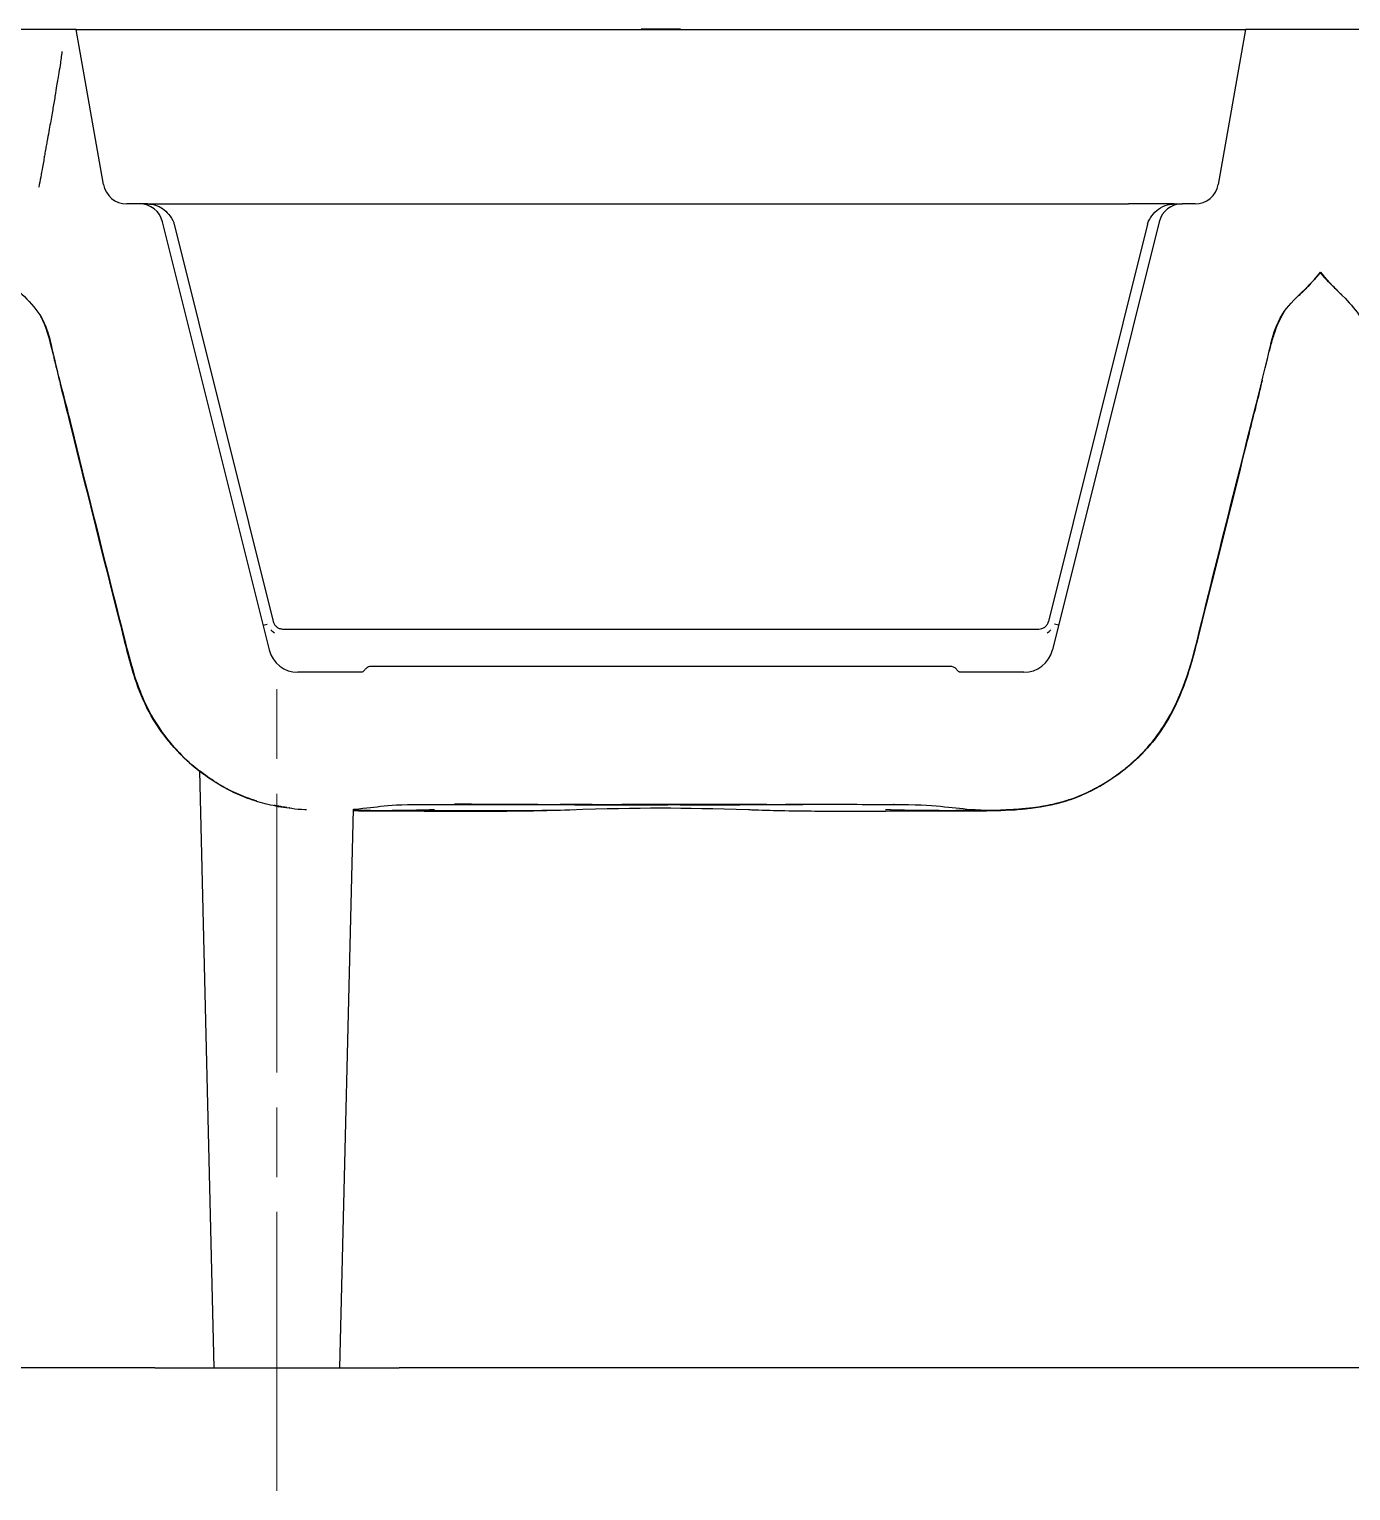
# Model space of a CAD drawing. Header units: millimetres. Extents: x 0 to 1486, y 0 to 1051.
# Drawn here: x 985.85 to 1019.41, y 502.2 to 539.33 of the extents above; entities that cross this region are included whole.
import ezdxf

# ---------------------------------------------------------------- set-up
doc = ezdxf.new("R2010")
doc.units = ezdxf.units.MM
doc.header["$LTSCALE"] = 1.25
doc.linetypes.add('CHAIN', pattern=[0.3543, 0.2362, -0.0295, 0.0591, -0.0295])
for name, color, linetype, lineweight, true_color in [('Mittellinie(DIN)', 7, 'CHAIN', 15, 0x262659), ('Schraffur', 7, 'Continuous', 9, 0x1e1e47), ('Sichtbare Kanten(DIN)', 7, 'Continuous', 25, 0x262659)]:
    doc.layers.add(name, color=color, linetype=linetype, lineweight=lineweight, true_color=true_color)

msp = doc.modelspace()

# ---------------------------------------------------------------- hatches: boundary and pattern name
at = {"layer": 'Schraffur'}
h = msp.add_hatch(dxfattribs=at)
h.set_pattern_fill('ANSI31', color=256, scale=31.75, style=0)
h.set_pattern_definition([(45, (0, 0), (-2.80633, 2.80633), [])])
h.paths.add_polyline_path([(1001.788, 539.324), (1001.988, 539.324), (1001.988, 539.329), (1001.788, 539.329)])

# ---------------------------------------------------------------- linework, layer by layer
at = {"layer": 'Mittellinie(DIN)', "ltscale": 23.990969}
msp.add_line((992.138, 502.199), (992.138, 523.124), dxfattribs=at)
at = {"layer": 'Sichtbare Kanten(DIN)'}
for p, q in [((987.038, 539.324), (983.238, 539.324)), ((987.038, 539.324), (987.826, 539.324)), ((987.732, 535.39), (987.038, 539.324)), ((987.826, 539.324), (1001.738, 539.324)), ((1002.388, 539.334), (1001.388, 539.334)), ((1001.388, 539.324), (1001.388, 539.334)), ((1001.738, 539.329), (1001.788, 539.329)), ((1001.738, 539.324), (1001.738, 539.329)), ((1001.788, 539.324), (1001.738, 539.324)), ((1001.988, 539.329), (1001.788, 539.329)), ((1001.788, 539.329), (1001.788, 539.324)), ((1001.788, 539.324), (1001.988, 539.324)), ((1001.988, 539.329), (1002.038, 539.329)), ((1001.988, 539.324), (1001.988, 539.329)), ((1002.038, 539.324), (1001.988, 539.324)), ((1002.038, 539.324), (1002.038, 539.329)), ((1002.038, 539.324), (1015.95, 539.324)), ((1002.388, 539.324), (1002.388, 539.334)), ((1015.95, 539.324), (1016.738, 539.324)), ((1016.738, 539.324), (1016.045, 535.39)), ((1020.538, 539.324), (1016.738, 539.324)), ((988.651, 534.894), (988.323, 534.894)), ((988.848, 534.894), (988.651, 534.894)), ((988.848, 534.894), (990.009, 534.894)), ((988.848, 534.894), (988.848, 534.894)), ((990.009, 534.894), (1013.767, 534.894)), ((1014.929, 534.894), (1013.767, 534.894)), ((1014.929, 534.894), (1014.928, 534.894)), ((1014.929, 534.894), (1015.126, 534.894)), ((1015.454, 534.894), (1015.126, 534.894)), ((991.945, 523.562), (989.233, 534.439)), ((989.528, 534.379), (992.045, 524.283)), ((1014.249, 534.379), (1011.732, 524.283)), ((1014.544, 534.439), (1011.832, 523.562)), ((991.787, 524.194), (991.887, 524.219)), ((992.287, 524.094), (1011.489, 524.094)), ((1011.989, 524.194), (1011.889, 524.219)), ((994.268, 522.994), (992.672, 522.994)), ((1009.241, 523.144), (994.536, 523.144)), ((1011.104, 522.994), (1009.509, 522.994)), ((990.168, 520.486), (990.538, 505.324)), ((993.738, 505.324), (994.085, 519.517)), ((989.039, 505.324), (914.238, 505.324)), ((989.039, 505.324), (990.538, 505.324)), ((990.538, 505.324), (993.738, 505.324)), ((993.738, 505.324), (995.238, 505.324)), ((1069.538, 505.324), (995.238, 505.324))]:
    msp.add_line(p, q, dxfattribs=at)
for centre, radius, start, end in [((988.323, 535.494), 0.6, 190, 270), ((1015.454, 535.494), 0.6, 270, 350), ((988.651, 534.294), 0.6, 14, 90), ((1015.126, 534.294), 0.6, 90, 166), ((992.672, 523.744), 0.75, 194, 270), ((1011.104, 523.744), 0.75, 270, 346)]:
    msp.add_arc(centre, radius, start, end, dxfattribs=at)
for centre, major_axis, start_param, end_param in [((992.077, 524.226), (-0.103, 0.228), 1.992369, 2.529584), ((1011.699, 524.226), (0.103, 0.228), 3.753602, 4.290815)]:
    msp.add_ellipse(centre, major_axis=major_axis, ratio=0.641959, start_param=start_param, end_param=end_param, dxfattribs=at)
for points, knots in [([(986.676, 538.771), (986.676, 538.771), (986.676, 538.771), (986.676, 538.771), (986.676, 538.771), (986.664, 538.657), (986.648, 538.537), (986.617, 538.335), (986.602, 538.25), (986.581, 538.125), (986.574, 538.082), (986.561, 538.008), (986.556, 537.976), (986.54, 537.879), (986.527, 537.798), (986.504, 537.657), (986.495, 537.6), (986.467, 537.43), (986.448, 537.315), (986.404, 537.067), (986.38, 536.931), (986.34, 536.713), (986.324, 536.629), (986.3, 536.498), (986.292, 536.449), (986.275, 536.353), (986.267, 536.312), (986.256, 536.244), (986.251, 536.218), (986.242, 536.167), (986.238, 536.142), (986.231, 536.1), (986.228, 536.081), (986.221, 536.042), (986.218, 536.02), (986.204, 535.943), (986.195, 535.886), (986.155, 535.659), (986.124, 535.491), (986.088, 535.324)], [0, 0, 0, 0, 0.0000227, 0.0000227, 0.0000575, 0.0000575, 0.0356437, 0.0356437, 0.0613827, 0.0613827, 0.0752613, 0.0752613, 0.0866227, 0.0866227, 0.1144108, 0.1144108, 0.1318721, 0.1318721, 0.1664986, 0.1664986, 0.207552, 0.207552, 0.2337768, 0.2337768, 0.2501175, 0.2501175, 0.2682321, 0.2682321, 0.2787155, 0.2787155, 0.286839, 0.286839, 0.2924829, 0.2924829, 0.2989379, 0.2989379, 0.3161468, 0.3161468, 0.3683621, 0.3683621, 0.3683621, 0.3683621]), ([(988.848, 534.894), (988.917, 534.894), (988.986, 534.884), (989.116, 534.843), (989.177, 534.813), (989.289, 534.735), (989.34, 534.687), (989.439, 534.57), (989.487, 534.498), (989.52, 534.406), (989.524, 534.393), (989.528, 534.379)], [0, 0, 0, 0, 0.0206505, 0.0206505, 0.04066916, 0.04066916, 0.06156667, 0.06156667, 0.08663742, 0.08663742, 0.09083953, 0.09083953, 0.09083953, 0.09083953]), ([(1014.249, 534.379), (1014.257, 534.414), (1014.271, 534.447), (1014.308, 534.52), (1014.333, 534.558), (1014.407, 534.658), (1014.464, 534.715), (1014.595, 534.812), (1014.673, 534.851), (1014.811, 534.887), (1014.87, 534.894), (1014.928, 534.894)], [0.00000111, 0.00000111, 0.00000111, 0.00000111, 0.01070815, 0.01070815, 0.02441214, 0.02441214, 0.04800203, 0.04800203, 0.07335574, 0.07335574, 0.09085667, 0.09085667, 0.09085667, 0.09085667]), ([(985.141, 533.164), (985.331, 532.928), (985.507, 532.757), (985.827, 532.436), (985.989, 532.268), (986.354, 531.707), (986.382, 531.357), (986.67, 530.184), (986.803, 529.711), (987.281, 527.738), (987.66, 526.246), (988.338, 523.553), (988.448, 523.05), (988.812, 522.131), (989.092, 521.537), (989.824, 520.774), (989.994, 520.622), (990.168, 520.486)], [-2.623073, -2.623073, -2.623073, -2.623073, -2.492588, -2.492588, -2.353714, -2.353714, -2.083054, -2.083054, -1.897776, -1.897776, -1.31676, -1.31676, -0.849606, -0.849606, -0.514744, -0.514744, -0.418368, -0.418368, -0.418368, -0.418368]), ([(1006.297, 519.64), (1007.127, 519.64), (1007.706, 519.64), (1009.021, 519.625), (1009.275, 519.542), (1010.638, 519.457), (1011.318, 519.528), (1012.152, 519.705), (1012.729, 519.869), (1014.028, 520.77), (1014.409, 521.24), (1015.136, 522.382), (1015.353, 523.171), (1015.813, 525.051), (1016.119, 526.27), (1016.732, 528.724), (1017.056, 529.954), (1017.403, 531.437), (1017.466, 531.68), (1017.816, 532.415), (1018.194, 532.6), (1018.641, 533.164)], [-2.160047, -2.160047, -2.160047, -2.160047, -2.118712, -2.118712, -1.96906, -1.96906, -1.775207, -1.775207, -1.631515, -1.631515, -1.497541, -1.497541, -1.247262, -1.247262, -0.782937, -0.782937, -0.313222, -0.313222, -0.220494, -0.220494, -0.002297, -0.002297, -0.002297, -0.002297]), ([(1018.587, 533.088), (1018.57, 533.068), (1018.535, 533.028), (1018.484, 532.971), (1018.469, 532.956), (1018.369, 532.851), (1018.35, 532.832), (1018.321, 532.803), (1018.318, 532.8), (1018.31, 532.791)], [0, 0, 0, 0, 0.095162, 0.095162, 0.273817, 0.273817, 0.809889, 0.809889, 1.094998, 1.094998, 1.094998, 1.094998]), ([(1019.181, 532.582), (1019.092, 532.669), (1018.998, 532.758), (1018.823, 532.936), (1018.73, 533.042), (1018.638, 533.161)], [4.4011257, 4.4011257, 4.4011257, 4.4011257, 4.4898108, 4.4898108, 4.5789785, 4.5789785, 4.5789785, 4.5789785]), ([(1018.64, 533.152), (1018.64, 533.152), (1018.64, 533.152), (1018.641, 533.158), (1018.641, 533.163), (1018.641, 533.164)], [12.2755907, 12.2755907, 12.2755907, 12.2755907, 12.3506047, 12.3506047, 12.9651302, 12.9651302, 12.9651302, 12.9651302]), ([(1018.641, 533.164), (1018.869, 532.882), (1019.074, 532.694), (1019.411, 532.346), (1019.549, 532.19), (1019.853, 531.672), (1019.879, 531.335), (1020.312, 529.645), (1020.525, 528.782), (1020.906, 527.284), (1021.061, 526.647), (1021.435, 525.146), (1021.638, 524.279), (1022.034, 522.801), (1022.22, 522.279), (1022.822, 521.278), (1023.237, 520.807), (1024.1, 520.161), (1024.583, 519.874), (1026.503, 519.325), (1027.76, 519.552), (1028.947, 519.637), (1029.166, 519.638), (1031.104, 519.637)], [-52.135975, -52.135975, -52.135975, -52.135975, -48.625858, -48.625858, -45.925682, -45.925682, -40.729134, -40.729134, -35.315615, -35.315615, -31.326042, -31.326042, -25.905994, -25.905994, -22.014142, -22.014142, -18.061423, -18.061423, -15.314868, -15.314868, -9.347901, -9.347901, -7.379525, -7.379525, -7.379525, -7.379525]), ([(1019.106, 532.657), (1019.069, 532.694), (1018.962, 532.801), (1018.889, 532.875), (1018.856, 532.906), (1018.781, 532.988)], [0, 0, 0, 0, 0.830661, 0.830661, 1.095169, 1.095169, 1.095169, 1.095169]), ([(1018.368, 532.844), (1018.365, 532.841), (1018.363, 532.838), (1018.34, 532.814), (1018.316, 532.79), (1018.26, 532.732), (1018.225, 532.698), (1018.159, 532.633), (1018.127, 532.602), (1018.092, 532.569), (1018.089, 532.566), (1018.085, 532.562)], [0.06956601, 0.06956601, 0.06956601, 0.06956601, 0.07154099, 0.07154099, 0.08517706, 0.08517706, 0.10058686, 0.10058686, 0.1135598, 0.1135598, 0.11507135, 0.11507135, 0.11507135, 0.11507135]), ([(986.465, 531.042), (986.461, 531.058), (986.458, 531.073), (986.369, 531.44), (986.291, 531.76), (986.138, 532.038)], [0.97143766, 0.97143766, 0.97143766, 0.97143766, 0.97465765, 0.97465765, 1.04793832, 1.04793832, 1.04793832, 1.04793832]), ([(986.175, 531.973), (986.175, 531.973), (986.16, 532.001), (986.152, 532.015), (986.149, 532.02), (986.149, 532.02)], [0.5841657, 0.5841657, 0.5841657, 0.5841657, 0.9671871, 0.9671871, 1.0655927, 1.0655927, 1.0655927, 1.0655927]), ([(986.243, 531.826), (986.243, 531.826), (986.243, 531.827), (986.237, 531.84), (986.223, 531.874), (986.192, 531.94), (986.184, 531.955), (986.176, 531.972), (986.174, 531.976), (986.172, 531.979)], [0.2897844, 0.2897844, 0.2897844, 0.2897844, 0.2976946, 0.2976946, 0.3418645, 0.3418645, 0.4055819, 0.4055819, 0.4342417, 0.4342417, 0.4342417, 0.4342417]), ([(1017.712, 532.143), (1017.624, 532.005), (1017.539, 531.83), (1017.424, 531.482), (1017.393, 531.374), (1017.362, 531.26)], [0.20660646, 0.20660646, 0.20660646, 0.20660646, 0.26852565, 0.26852565, 0.29282871, 0.29282871, 0.29282871, 0.29282871]), ([(1017.62, 531.997), (1017.62, 531.997), (1017.606, 531.97), (1017.592, 531.942), (1017.589, 531.937), (1017.589, 531.937)], [0.0348995, 0.0348995, 0.0348995, 0.0348995, 0.5477265, 0.5477265, 0.6016797, 0.6016797, 0.6016797, 0.6016797]), ([(1017.391, 531.365), (1017.391, 531.365), (1017.387, 531.351), (1017.373, 531.301), (1017.369, 531.284), (1017.359, 531.245), (1017.349, 531.206), (1017.342, 531.178)], [7.9683809, 7.9683809, 7.9683809, 7.9683809, 8.0032187, 8.0032187, 8.0695113, 8.0695113, 8.1563174, 8.1563174, 8.1563174, 8.1563174]), ([(986.673, 530.199), (986.665, 530.232), (986.657, 530.264), (986.62, 530.407), (986.595, 530.506), (986.564, 530.631), (986.558, 530.654), (986.548, 530.697), (986.543, 530.716), (986.535, 530.746), (986.533, 530.755), (986.528, 530.775), (986.526, 530.785), (986.52, 530.809), (986.517, 530.824), (986.511, 530.848), (986.508, 530.859), (986.503, 530.881), (986.5, 530.893), (986.494, 530.92), (986.49, 530.935), (986.482, 530.97), (986.477, 530.989), (986.473, 531.007)], [1.056896, 1.056896, 1.056896, 1.056896, 1.0689033, 1.0689033, 1.1129948, 1.1129948, 1.1228116, 1.1228116, 1.1301928, 1.1301928, 1.1333668, 1.1333668, 1.1365499, 1.1365499, 1.1409276, 1.1409276, 1.1444635, 1.1444635, 1.14888, 1.14888, 1.1558177, 1.1558177, 1.1667224, 1.1667224, 1.1667224, 1.1667224]), ([(988.616, 522.602), (988.611, 522.618), (988.605, 522.633), (988.429, 523.118), (988.337, 523.543), (987.587, 526.486), (987.227, 527.961), (986.786, 529.728), (986.713, 530.023), (986.641, 530.319)], [0.2352894, 0.2352894, 0.2352894, 0.2352894, 0.2451255, 0.2451255, 0.5524462, 0.5524462, 0.8596922, 0.8596922, 0.9212004, 0.9212004, 0.9212004, 0.9212004]), ([(1017.159, 530.418), (1017.131, 530.3), (1017.103, 530.178), (1016.968, 529.622), (1016.929, 529.501), (1016.396, 527.327), (1016.08, 526.068), (1015.412, 523.427), (1015.212, 522.406), (1014.231, 520.997), (1013.841, 520.643), (1013.471, 520.378)], [0.345791, 0.345791, 0.345791, 0.345791, 0.3661452, 0.3661452, 0.4376007, 0.4376007, 0.5362167, 0.5362167, 0.6445211, 0.6445211, 0.7009421, 0.7009421, 0.7009421, 0.7009421]), ([(1017.143, 530.361), (1017.143, 530.361), (1017.141, 530.353), (1017.13, 530.309), (1017.117, 530.256), (1017.094, 530.166)], [1.48754044, 1.48754044, 1.48754044, 1.48754044, 1.51626043, 1.51626043, 1.57046084, 1.57046084, 1.57046084, 1.57046084]), ([(990.097, 520.542), (990.076, 520.559), (990.055, 520.576), (989.963, 520.653), (989.892, 520.716), (989.621, 520.97), (989.434, 521.179), (988.968, 521.804), (988.737, 522.268), (988.434, 523.133), (988.329, 523.544), (988, 524.895), (987.762, 525.826), (987.362, 527.443), (987.193, 528.113), (986.986, 528.945), (986.949, 529.097), (986.884, 529.359), (986.856, 529.471), (986.808, 529.666), (986.787, 529.75), (986.748, 529.903), (986.731, 529.973), (986.701, 530.091), (986.688, 530.141), (986.676, 530.189)], [0.009295, 0.009295, 0.009295, 0.009295, 0.017433, 0.017433, 0.045633, 0.045633, 0.129034, 0.129034, 0.279771, 0.279771, 0.40693, 0.40693, 0.697712, 0.697712, 0.908287, 0.908287, 0.955091, 0.955091, 0.989549, 0.989549, 1.015468, 1.015468, 1.037878, 1.037878, 1.055662, 1.055662, 1.055662, 1.055662]), ([(989.993, 520.629), (989.979, 520.641), (989.963, 520.655), (989.915, 520.697), (989.891, 520.719), (989.826, 520.779), (989.807, 520.798), (989.771, 520.832), (989.758, 520.845), (989.729, 520.874), (989.713, 520.89), (989.679, 520.925), (989.66, 520.944), (989.623, 520.983), (989.603, 521.004), (989.546, 521.066), (989.51, 521.107), (989.41, 521.225), (989.351, 521.299), (989.209, 521.486), (989.132, 521.598), (989.025, 521.769), (988.997, 521.816), (988.916, 521.958), (988.861, 522.062), (988.765, 522.264), (988.72, 522.366), (988.553, 522.777), (988.455, 523.094), (988.334, 523.544), (988.3, 523.68), (988.234, 523.947), (988.202, 524.08), (988.143, 524.325), (988.111, 524.45), (988.037, 524.747), (987.994, 524.918), (987.852, 525.481), (987.753, 525.872), (987.614, 526.434), (987.572, 526.605), (987.494, 526.92), (987.458, 527.068), (987.398, 527.31), (987.374, 527.406), (987.317, 527.634), (987.284, 527.763), (987.229, 527.979), (987.206, 528.069), (987.166, 528.228), (987.149, 528.297), (987.117, 528.422), (987.103, 528.478), (987.077, 528.583), (987.064, 528.633), (987.031, 528.768), (987.011, 528.85), (986.954, 529.087), (986.917, 529.242), (986.867, 529.444), (986.862, 529.466), (986.853, 529.501), (986.85, 529.515), (986.843, 529.542), (986.84, 529.555), (986.83, 529.594), (986.824, 529.618), (986.808, 529.682), (986.799, 529.718), (986.774, 529.815), (986.761, 529.864), (986.738, 529.952), (986.728, 529.988), (986.715, 530.04), (986.71, 530.056), (986.709, 530.061)], [0, 0, 0, 0, 0.069421, 0.069421, 0.120622, 0.120622, 0.137677, 0.137677, 0.145996, 0.145996, 0.154342, 0.154342, 0.162711, 0.162711, 0.17109, 0.17109, 0.187966, 0.187966, 0.221371, 0.221371, 0.272829, 0.272829, 0.290756, 0.290756, 0.324727, 0.324727, 0.357901, 0.357901, 0.457934, 0.457934, 0.500204, 0.500204, 0.540446, 0.540446, 0.579389, 0.579389, 0.632251, 0.632251, 0.753708, 0.753708, 0.806244, 0.806244, 0.852039, 0.852039, 0.881291, 0.881291, 0.924169, 0.924169, 0.954866, 0.954866, 0.976887, 0.976887, 0.993722, 0.993722, 1.010546, 1.010546, 1.043781, 1.043781, 1.104529, 1.104529, 1.111363, 1.111363, 1.115529, 1.115529, 1.119702, 1.119702, 1.128141, 1.128141, 1.144926, 1.144926, 1.178449, 1.178449, 1.218845, 1.218845, 1.257979, 1.257979, 1.257979, 1.257979]), ([(987.068, 528.619), (987.066, 528.628), (987.064, 528.636), (987.025, 528.793), (986.99, 528.936), (986.92, 529.222), (986.884, 529.369), (986.836, 529.563), (986.825, 529.608), (986.806, 529.683), (986.798, 529.715), (986.779, 529.791), (986.768, 529.835), (986.749, 529.91), (986.74, 529.943), (986.729, 529.986), (986.726, 529.997), (986.723, 530.008)], [0.8925567, 0.8925567, 0.8925567, 0.8925567, 0.8951994, 0.8951994, 0.9414211, 0.9414211, 0.9879691, 0.9879691, 1.0015727, 1.0015727, 1.0116208, 1.0116208, 1.0271945, 1.0271945, 1.0421823, 1.0421823, 1.0478159, 1.0478159, 1.0478159, 1.0478159]), ([(1017.117, 530.255), (1017.109, 530.224), (1017.101, 530.191), (1017.073, 530.076), (1017.05, 529.985), (1017.008, 529.815), (1016.987, 529.733), (1016.923, 529.478), (1016.88, 529.305), (1016.751, 528.794), (1016.668, 528.459), (1016.5, 527.782), (1016.413, 527.434), (1016.067, 526.047), (1015.805, 525.015), (1015.457, 523.575), (1015.354, 523.178), (1015.087, 522.416), (1014.92, 522.047), (1014.555, 521.455), (1014.374, 521.215), (1014.022, 520.836), (1013.857, 520.684), (1013.651, 520.517), (1013.611, 520.486), (1013.55, 520.44), (1013.527, 520.423), (1013.481, 520.389), (1013.458, 520.373), (1013.422, 520.347), (1013.408, 520.337), (1013.377, 520.316), (1013.363, 520.306), (1013.322, 520.279), (1013.306, 520.268), (1013.261, 520.238), (1013.245, 520.228), (1013.209, 520.205), (1013.2, 520.2), (1013.171, 520.182), (1013.148, 520.167), (1013.102, 520.14), (1013.079, 520.126), (1013.017, 520.09), (1012.977, 520.068), (1012.843, 519.995), (1012.748, 519.948), (1012.402, 519.793), (1012.148, 519.709), (1011.751, 519.615), (1011.611, 519.588), (1011.287, 519.538), (1011.105, 519.52), (1010.832, 519.502), (1010.732, 519.497), (1010.63, 519.493)], [4.08157, 4.08157, 4.08157, 4.08157, 4.093286, 4.093286, 4.121328, 4.121328, 4.146354, 4.146354, 4.20029, 4.20029, 4.304546, 4.304546, 4.412182, 4.412182, 4.734616, 4.734616, 4.857162, 4.857162, 4.977617, 4.977617, 5.067065, 5.067065, 5.132843, 5.132843, 5.148528, 5.148528, 5.15859, 5.15859, 5.171509, 5.171509, 5.184616, 5.184616, 5.205706, 5.205706, 5.256909, 5.256909, 5.277506, 5.277506, 5.283278, 5.283278, 5.293293, 5.293293, 5.301667, 5.301667, 5.315844, 5.315844, 5.347913, 5.347913, 5.430698, 5.430698, 5.473282, 5.473282, 5.528841, 5.528841, 5.560514, 5.560514, 5.560514, 5.560514]), ([(1016.869, 529.243), (1016.86, 529.206), (1016.851, 529.169), (1016.809, 528.999), (1016.774, 528.863), (1016.741, 528.731)], [0.92272043, 0.92272043, 0.92272043, 0.92272043, 0.93418185, 0.93418185, 0.97553241, 0.97553241, 0.97553241, 0.97553241]), ([(987.583, 526.56), (987.583, 526.56), (987.575, 526.592), (987.543, 526.721), (987.496, 526.911), (987.412, 527.25), (987.384, 527.361), (987.273, 527.801), (987.184, 528.151), (987.108, 528.454)], [3.1601354, 3.1601354, 3.1601354, 3.1601354, 3.249714, 3.249714, 3.4273374, 3.4273374, 3.6508461, 3.6508461, 3.9736105, 3.9736105, 3.9736105, 3.9736105]), ([(990.141, 520.507), (989.943, 520.663), (989.749, 520.842), (989.415, 521.209), (989.273, 521.39), (988.972, 521.838), (988.824, 522.117), (988.58, 522.699), (988.482, 523.006), (988.323, 523.577), (988.261, 523.835), (988.133, 524.361), (988.067, 524.627), (987.914, 525.234), (987.827, 525.573), (987.616, 526.42), (987.491, 526.934), (987.299, 527.702), (987.235, 527.953), (987.171, 528.21), (987.17, 528.212), (987.17, 528.214)], [0.0035362, 0.0035362, 0.0035362, 0.0035362, 0.0835991, 0.0835991, 0.1524028, 0.1524028, 0.2454583, 0.2454583, 0.343536, 0.343536, 0.4230665, 0.4230665, 0.5063828, 0.5063828, 0.6114467, 0.6114467, 0.7692348, 0.7692348, 0.8500284, 0.8500284, 0.8505975, 0.8505975, 0.8505975, 0.8505975]), ([(987.716, 526.023), (987.716, 526.023), (987.716, 526.023), (987.716, 526.023), (987.712, 526.039), (987.691, 526.12), (987.654, 526.269), (987.598, 526.495), (987.58, 526.569), (987.58, 526.569)], [2.8534449, 2.8534449, 2.8534449, 2.8534449, 2.8535186, 2.8535186, 2.9069147, 2.9069147, 3.02371, 3.02371, 3.117093, 3.117093, 3.117093, 3.117093]), ([(992.045, 524.283), (992.051, 524.257), (992.062, 524.232), (992.091, 524.187), (992.109, 524.167), (992.15, 524.133), (992.173, 524.12), (992.223, 524.101), (992.25, 524.095), (992.28, 524.094), (992.284, 524.094), (992.287, 524.094)], [0, 0, 0, 0, 0.0080009, 0.0080009, 0.01597702, 0.01597702, 0.02393362, 0.02393362, 0.03189668, 0.03189668, 0.03302102, 0.03302102, 0.03302102, 0.03302102]), ([(1011.489, 524.094), (1011.516, 524.094), (1011.543, 524.098), (1011.593, 524.115), (1011.617, 524.128), (1011.66, 524.159), (1011.679, 524.179), (1011.709, 524.223), (1011.721, 524.247), (1011.73, 524.276), (1011.731, 524.28), (1011.732, 524.283)], [0, 0, 0, 0, 0.00800071, 0.00800071, 0.01597675, 0.01597675, 0.02393328, 0.02393328, 0.03189641, 0.03189641, 0.03302102, 0.03302102, 0.03302102, 0.03302102]), ([(994.345, 523.03), (994.34, 523.023), (994.334, 523.018), (994.321, 523.008), (994.314, 523.004), (994.293, 522.996), (994.28, 522.994), (994.268, 522.994)], [-0.008074754, -0.008074754, -0.008074754, -0.008074754, -0.005897965, -0.005897965, -0.003720861, -0.003720861, -0.000004968, -0.000004968, -0.000004968, -0.000004968]), ([(994.381, 523.072), (994.375, 523.065), (994.369, 523.058), (994.357, 523.044), (994.351, 523.037), (994.345, 523.03)], [-0.00559026, -0.00559026, -0.00559026, -0.00559026, -0.002793485, -0.002793485, 0, 0, 0, 0]), ([(994.536, 523.144), (994.519, 523.144), (994.503, 523.142), (994.471, 523.134), (994.456, 523.128), (994.417, 523.108), (994.397, 523.091), (994.381, 523.072)], [-0.01603852, -0.01603852, -0.01603852, -0.01603852, -0.01167072, -0.01167072, -0.00732242, -0.00732242, -0.00000056, -0.00000056, -0.00000056, -0.00000056]), ([(1009.395, 523.072), (1009.385, 523.085), (1009.373, 523.096), (1009.347, 523.115), (1009.333, 523.123), (1009.292, 523.139), (1009.266, 523.144), (1009.241, 523.144)], [-0.01614564, -0.01614564, -0.01614564, -0.01614564, -0.01179334, -0.01179334, -0.00744309, -0.00744309, -0.00000054, -0.00000054, -0.00000054, -0.00000054]), ([(1009.431, 523.03), (1009.425, 523.037), (1009.419, 523.044), (1009.407, 523.058), (1009.401, 523.065), (1009.395, 523.072)], [-0.005625757, -0.005625757, -0.005625757, -0.005625757, -0.002811064, -0.002811064, -0.000011557, -0.000011557, -0.000011557, -0.000011557]), ([(1009.509, 522.994), (1009.501, 522.994), (1009.493, 522.995), (1009.477, 522.999), (1009.469, 523.002), (1009.45, 523.012), (1009.439, 523.02), (1009.431, 523.03)], [-0.007980929, -0.007980929, -0.007980929, -0.007980929, -0.005820159, -0.005820159, -0.003652784, -0.003652784, 0, 0, 0, 0]), ([(989.392, 521.243), (989.265, 521.397), (989.133, 521.577), (988.844, 522.056), (988.715, 522.337), (988.616, 522.602)], [1.2169827, 1.2169827, 1.2169827, 1.2169827, 1.2731721, 1.2731721, 1.344441, 1.344441, 1.344441, 1.344441]), ([(1014.315, 521.162), (1014.289, 521.131), (1014.262, 521.1), (1014.207, 521.037), (1014.178, 521.005), (1014.111, 520.935), (1014.073, 520.896), (1014.003, 520.826), (1013.969, 520.794), (1013.936, 520.763)], [2.5382242, 2.5382242, 2.5382242, 2.5382242, 2.5504272, 2.5504272, 2.56343924, 2.56343924, 2.58102915, 2.58102915, 2.5978376, 2.5978376, 2.5978376, 2.5978376]), ([(1013.881, 520.714), (1013.877, 520.71), (1013.876, 520.708), (1013.875, 520.708), (1013.875, 520.708), (1013.875, 520.708)], [1.19124724, 1.19124724, 1.19124724, 1.19124724, 1.20770196, 1.20770196, 1.20795484, 1.20795484, 1.20795484, 1.20795484]), ([(991.615, 519.727), (991.589, 519.735), (991.563, 519.743), (991.373, 519.805), (991.213, 519.867), (990.896, 520.016), (990.737, 520.103), (990.442, 520.289), (990.302, 520.388), (990.167, 520.494)], [0.0959902, 0.0959902, 0.0959902, 0.0959902, 0.1041195, 0.1041195, 0.1559798, 0.1559798, 0.2094525, 0.2094525, 0.2634526, 0.2634526, 0.2634526, 0.2634526]), ([(992.891, 519.497), (992.891, 519.497), (992.891, 519.497), (992.891, 519.497), (992.891, 519.497), (992.89, 519.497), (992.888, 519.497), (992.885, 519.497), (992.883, 519.497), (992.871, 519.498), (992.86, 519.499), (992.737, 519.507), (992.624, 519.517), (992.331, 519.551), (992.148, 519.581), (991.798, 519.66), (991.627, 519.709), (991.24, 519.844), (991.022, 519.941), (990.593, 520.177), (990.38, 520.319), (990.176, 520.478), (990.172, 520.481), (990.168, 520.485)], [0, 0, 0, 0, 0.0000118, 0.0000118, 0.000059, 0.000059, 0.0004367, 0.0004367, 0.0010325, 0.0010325, 0.0042101, 0.0042101, 0.0381212, 0.0381212, 0.0929436, 0.0929436, 0.1478798, 0.1478798, 0.2193392, 0.2193392, 0.2956977, 0.2956977, 0.2973476, 0.2973476, 0.2973476, 0.2973476]), ([(1013.471, 520.378), (1013.225, 520.201), (1012.982, 520.058), (1012.658, 519.904), (1012.576, 519.867), (1012.404, 519.798), (1012.314, 519.765), (1012.078, 519.689), (1011.931, 519.649), (1011.447, 519.543), (1011.102, 519.505), (1010.123, 519.456), (1009.485, 519.467), (1008.634, 519.464), (1008.42, 519.464), (1007.885, 519.463), (1007.564, 519.462), (1006.752, 519.459), (1006.268, 519.459), (1005.302, 519.465), (1004.783, 519.475), (1004.217, 519.495), (1004.167, 519.496), (1004.116, 519.498)], [0, 0, 0, 0, 0.0973932, 0.0973932, 0.1258286, 0.1258286, 0.1545067, 0.1545067, 0.2000918, 0.2000918, 0.3032903, 0.3032903, 0.4944243, 0.4944243, 0.5586219, 0.5586219, 0.6549288, 0.6549288, 0.8022434, 0.8022434, 0.9576306, 0.9576306, 0.9728439, 0.9728439, 0.9728439, 0.9728439]), ([(1012.667, 519.913), (1012.617, 519.89), (1012.562, 519.866), (1012.455, 519.823), (1012.4, 519.802), (1012.305, 519.768), (1012.261, 519.753), (1012.19, 519.731), (1012.16, 519.722), (1012.082, 519.699), (1012.037, 519.687), (1011.894, 519.65), (1011.79, 519.627), (1011.669, 519.604), (1011.636, 519.598), (1011.58, 519.588), (1011.557, 519.584), (1011.553, 519.584), (1011.553, 519.584), (1011.553, 519.584)], [0, 0, 0, 0, 0.0182065, 0.0182065, 0.0350562, 0.0350562, 0.0496964, 0.0496964, 0.0624182, 0.0624182, 0.0846023, 0.0846023, 0.1367096, 0.1367096, 0.1604555, 0.1604555, 0.1857973, 0.1857973, 0.18835, 0.18835, 0.18835, 0.18835]), ([(1013.078, 520.127), (1013.078, 520.127), (1013.074, 520.125), (1013.051, 520.112), (1013.022, 520.095), (1012.945, 520.052), (1012.915, 520.036), (1012.851, 520.002), (1012.82, 519.987), (1012.751, 519.952), (1012.71, 519.933), (1012.667, 519.913)], [0.4747593, 0.4747593, 0.4747593, 0.4747593, 0.5071045, 0.5071045, 0.5497899, 0.5497899, 0.5712102, 0.5712102, 0.586398, 0.586398, 0.602439, 0.602439, 0.602439, 0.602439]), ([(992.389, 519.557), (992.327, 519.566), (992.257, 519.577), (992.144, 519.598), (992.104, 519.605), (992.064, 519.614)], [0.01112699, 0.01112699, 0.01112699, 0.01112699, 0.03663485, 0.03663485, 0.04943199, 0.04943199, 0.04943199, 0.04943199]), ([(992.467, 519.546), (992.467, 519.546), (992.467, 519.546), (992.467, 519.546), (992.467, 519.546), (992.466, 519.546), (992.466, 519.546), (992.465, 519.547), (992.464, 519.547), (992.462, 519.547), (992.46, 519.547), (992.459, 519.547)], [0, 0, 0, 0, 0.000025324, 0.000025324, 0.000075971, 0.000075971, 0.000278559, 0.000278559, 0.000683737, 0.000683737, 0.00118733, 0.00118733, 0.00118733, 0.00118733]), ([(994.085, 519.517), (994.088, 519.517), (994.09, 519.518), (994.776, 519.57), (994.812, 519.643), (997.326, 519.635), (998.623, 519.636), (1000.452, 519.637), (1000.583, 519.637), (1002.818, 519.636), (1004.329, 519.638), (1005.496, 519.639)], [-2.2936269, -2.2936269, -2.2936269, -2.2936269, -2.2935202, -2.2935202, -2.2648242, -2.2648242, -2.2342095, -2.2342095, -2.2216843, -2.2216843, -2.17225, -2.17225, -2.17225, -2.17225]), ([(1004.116, 519.498), (1002.377, 519.552), (1001.408, 519.559), (998.939, 519.472), (998.046, 519.473), (995.584, 519.474)], [1.0642092, 1.0642092, 1.0642092, 1.0642092, 1.2556831, 1.2556831, 1.3219874, 1.3219874, 1.3219874, 1.3219874]), ([(998.763, 519.637), (998.717, 519.637), (998.673, 519.636), (998.543, 519.636), (998.458, 519.635), (998.274, 519.634), (998.173, 519.633), (997.97, 519.632), (997.863, 519.632), (997.669, 519.633), (997.58, 519.634), (997.415, 519.636), (997.338, 519.637), (997.181, 519.639), (997.104, 519.64), (997, 519.641), (996.981, 519.641), (996.951, 519.641), (996.94, 519.641), (996.921, 519.641), (996.913, 519.641), (996.896, 519.641), (996.888, 519.641), (996.872, 519.642), (996.864, 519.642), (996.844, 519.642), (996.833, 519.642), (996.802, 519.642), (996.786, 519.642), (996.746, 519.642), (996.724, 519.642), (996.683, 519.642), (996.663, 519.642), (996.644, 519.641)], [2.4071055, 2.4071055, 2.4071055, 2.4071055, 2.4214539, 2.4214539, 2.4497161, 2.4497161, 2.4795401, 2.4795401, 2.5108959, 2.5108959, 2.5409819, 2.5409819, 2.5718964, 2.5718964, 2.606832, 2.606832, 2.6141484, 2.6141484, 2.6177877, 2.6177877, 2.6202458, 2.6202458, 2.6227252, 2.6227252, 2.6251956, 2.6251956, 2.6301495, 2.6301495, 2.6399629, 2.6399629, 2.6566284, 2.6566284, 2.6736484, 2.6736484, 2.6736484, 2.6736484]), ([(1005.376, 519.635), (1005.376, 519.635), (1005.372, 519.635), (1005.346, 519.635), (1005.326, 519.635), (1005.281, 519.634), (1005.266, 519.634), (1005.232, 519.634), (1005.213, 519.634), (1005.163, 519.633), (1005.13, 519.633), (1005.066, 519.632), (1005.036, 519.631), (1004.964, 519.63), (1004.923, 519.63), (1004.806, 519.629), (1004.73, 519.628), (1004.437, 519.625), (1004.22, 519.624), (1003.427, 519.621), (1002.844, 519.623), (1001.739, 519.623), (1001.212, 519.622), (1000.311, 519.622), (999.938, 519.622), (999.385, 519.624), (999.205, 519.625), (998.929, 519.628), (998.832, 519.63), (998.706, 519.632), (998.673, 519.632), (998.622, 519.633), (998.603, 519.634), (998.561, 519.634), (998.54, 519.635), (998.51, 519.635), (998.499, 519.635), (998.49, 519.635)], [0.8622226, 0.8622226, 0.8622226, 0.8622226, 0.8763234, 0.8763234, 0.9009263, 0.9009263, 0.9109901, 0.9109901, 0.9197963, 0.9197963, 0.9310032, 0.9310032, 0.9401778, 0.9401778, 0.9524904, 0.9524904, 0.9754108, 0.9754108, 1.0418728, 1.0418728, 1.2152815, 1.2152815, 1.3733769, 1.3733769, 1.4855877, 1.4855877, 1.5399313, 1.5399313, 1.5684419, 1.5684419, 1.5785376, 1.5785376, 1.5852031, 1.5852031, 1.594479, 1.594479, 1.601221, 1.601221, 1.601221, 1.601221]), ([(1004.576, 519.636), (1004.418, 519.635), (1004.26, 519.635), (1003.409, 519.629), (1002.715, 519.634), (1001.354, 519.634), (1000.686, 519.629), (999.791, 519.633), (999.563, 519.635), (999.334, 519.636), (999.331, 519.636), (999.328, 519.636)], [1.8248625, 1.8248625, 1.8248625, 1.8248625, 1.872202, 1.872202, 2.0802271, 2.0802271, 2.2805522, 2.2805522, 2.3490468, 2.3490468, 2.3499789, 2.3499789, 2.3499789, 2.3499789]), ([(1006.579, 519.637), (1006.52, 519.636), (1006.462, 519.635), (1006.214, 519.632), (1006.023, 519.631), (1005.615, 519.633), (1005.396, 519.634), (1005.178, 519.635)], [1.6239424, 1.6239424, 1.6239424, 1.6239424, 1.6416006, 1.6416006, 1.6991505, 1.6991505, 1.7646854, 1.7646854, 1.7646854, 1.7646854]), ([(1005.502, 519.637), (1005.502, 519.637), (1005.502, 519.637), (1005.5, 519.637), (1005.498, 519.637), (1005.496, 519.637), (1005.496, 519.637), (1005.496, 519.637), (1005.496, 519.637), (1005.496, 519.637), (1005.496, 519.637), (1005.496, 519.637)], [0.992844091, 0.992844091, 0.992844091, 0.992844091, 0.993111783, 0.993111783, 0.994428249, 0.994428249, 0.994551666, 0.994551666, 0.994576737, 0.994576737, 0.994589272, 0.994589272, 0.994589272, 0.994589272]), ([(1006.297, 519.637), (1006.297, 519.637), (1006.297, 519.637), (1006.296, 519.637), (1006.296, 519.637), (1006.272, 519.637), (1006.252, 519.637), (1006.216, 519.637), (1006.202, 519.637), (1006.184, 519.637), (1006.18, 519.637), (1006.18, 519.637)], [0, 0, 0, 0, 0.00003821, 0.00003821, 0.00018503, 0.00018503, 0.01577006, 0.01577006, 0.03201445, 0.03201445, 0.04731151, 0.04731151, 0.04731151, 0.04731151]), ([(1011.273, 519.544), (1011.273, 519.544), (1011.245, 519.541), (1011.177, 519.534), (1011.141, 519.53), (1010.996, 519.516), (1010.884, 519.507), (1010.712, 519.497), (1010.686, 519.496), (1010.633, 519.493), (1010.604, 519.492), (1010.555, 519.49), (1010.536, 519.489), (1010.487, 519.488), (1010.455, 519.487), (1010.397, 519.485), (1010.369, 519.485), (1010.309, 519.484), (1010.277, 519.483), (1010.214, 519.483), (1010.183, 519.483), (1010.108, 519.483), (1010.066, 519.483), (1010.028, 519.483)], [0.4137112, 0.4137112, 0.4137112, 0.4137112, 0.4445471, 0.4445471, 0.4706851, 0.4706851, 0.5368317, 0.5368317, 0.5472987, 0.5472987, 0.5572421, 0.5572421, 0.5631826, 0.5631826, 0.5723065, 0.5723065, 0.580989, 0.580989, 0.5919192, 0.5919192, 0.6042309, 0.6042309, 0.6236252, 0.6236252, 0.6236252, 0.6236252]), ([(1012.199, 519.734), (1012.199, 519.734), (1012.199, 519.734), (1012.197, 519.734), (1012.172, 519.726), (1012.124, 519.712)], [0.35692456, 0.35692456, 0.35692456, 0.35692456, 0.35842872, 0.35842872, 0.41707384, 0.41707384, 0.41707384, 0.41707384]), ([(996.136, 519.5), (996.136, 519.5), (996.134, 519.5), (996.12, 519.499), (996.088, 519.498), (996.002, 519.496), (995.948, 519.495), (995.802, 519.491), (995.705, 519.489), (995.459, 519.484), (995.306, 519.482), (995.093, 519.48), (995.033, 519.479), (994.893, 519.478), (994.808, 519.478), (994.632, 519.478), (994.539, 519.479), (994.364, 519.48), (994.279, 519.48), (994.158, 519.481), (994.121, 519.481), (994.084, 519.481)], [0.2327364, 0.2327364, 0.2327364, 0.2327364, 0.2397598, 0.2397598, 0.2666783, 0.2666783, 0.2932253, 0.2932253, 0.3338013, 0.3338013, 0.3945234, 0.3945234, 0.4173306, 0.4173306, 0.444456, 0.444456, 0.4714084, 0.4714084, 0.4978769, 0.4978769, 0.5094109, 0.5094109, 0.5094109, 0.5094109]), ([(994.209, 519.49), (994.209, 519.49), (994.205, 519.49), (994.181, 519.49), (994.148, 519.489), (994.084, 519.487)], [0.06408314, 0.06408314, 0.06408314, 0.06408314, 0.08812457, 0.08812457, 0.13915318, 0.13915318, 0.13915318, 0.13915318]), ([(994.39, 519.467), (994.318, 519.467), (994.257, 519.468), (994.163, 519.471), (994.129, 519.473), (994.093, 519.477), (994.085, 519.479), (994.084, 519.481), (994.084, 519.481), (994.084, 519.481)], [0.53866218, 0.53866218, 0.53866218, 0.53866218, 0.57474924, 0.57474924, 0.60938069, 0.60938069, 0.6348408, 0.6348408, 0.63641005, 0.63641005, 0.63641005, 0.63641005]), ([(999.684, 519.498), (999.071, 519.477), (998.455, 519.464), (997.606, 519.459), (997.34, 519.458), (996.496, 519.46), (995.912, 519.462), (995.02, 519.464), (994.705, 519.465), (994.39, 519.467)], [0, 0, 0, 0, 0.184421, 0.184421, 0.267198, 0.267198, 0.440515, 0.440515, 0.5349653, 0.5349653, 0.5349653, 0.5349653]), ([(1010.058, 519.483), (1010.046, 519.483), (1010.035, 519.483), (1009.876, 519.482), (1009.736, 519.481), (1009.527, 519.48), (1009.453, 519.479), (1009.338, 519.479), (1009.298, 519.479), (1009.199, 519.478), (1009.137, 519.478), (1009.035, 519.479), (1008.993, 519.479), (1008.897, 519.479), (1008.845, 519.48), (1008.697, 519.481), (1008.607, 519.482), (1008.347, 519.484), (1008.178, 519.486), (1007.91, 519.491), (1007.805, 519.494), (1007.676, 519.498), (1007.636, 519.499), (1007.598, 519.5), (1007.59, 519.501), (1007.59, 519.501)], [5.6182342, 5.6182342, 5.6182342, 5.6182342, 5.6216092, 5.6216092, 5.666364, 5.666364, 5.6904037, 5.6904037, 5.7022727, 5.7022727, 5.7203436, 5.7203436, 5.7346564, 5.7346564, 5.7547234, 5.7547234, 5.7943361, 5.7943361, 5.8574511, 5.8574511, 5.8983958, 5.8983958, 5.9237982, 5.9237982, 5.9407826, 5.9407826, 5.9407826, 5.9407826]), ([(1010.028, 519.483), (1009.925, 519.484), (1009.836, 519.486), (1009.707, 519.488), (1009.67, 519.489), (1009.649, 519.489), (1009.647, 519.489), (1009.647, 519.489)], [0, 0, 0, 0, 0.0519955, 0.0519955, 0.1112459, 0.1112459, 0.1307085, 0.1307085, 0.1307085, 0.1307085])]:
    msp.add_open_spline(points, degree=3, knots=knots, dxfattribs=at)
for points in [[(1018.64, 533.152), (1018.622, 533.13), (1018.605, 533.108), (1018.587, 533.088)], [(1018.781, 532.988), (1018.735, 533.038), (1018.688, 533.092), (1018.64, 533.152)], [(1017.368, 531.284), (1017.368, 531.284), (1017.342, 531.179), (1017.335, 531.145)], [(992.045, 524.283), (992.045, 524.283), (992.045, 524.283), (992.045, 524.283)], [(992.287, 524.094), (992.287, 524.094), (992.287, 524.094), (992.287, 524.094)], [(1011.489, 524.094), (1011.489, 524.094), (1011.489, 524.094), (1011.489, 524.094)], [(1011.732, 524.283), (1011.732, 524.283), (1011.732, 524.283), (1011.732, 524.283)], [(1013.143, 520.167), (1013.117, 520.151), (1013.102, 520.143), (1013.102, 520.143)], [(1007.813, 519.638), (1007.813, 519.638), (1007.809, 519.638), (1007.8, 519.638)], [(1010.723, 519.499), (1010.68, 519.497), (1010.661, 519.496), (1010.661, 519.496)]]:
    msp.add_open_spline(points, degree=3, dxfattribs=at)

doc.saveas('drawing.dxf')
